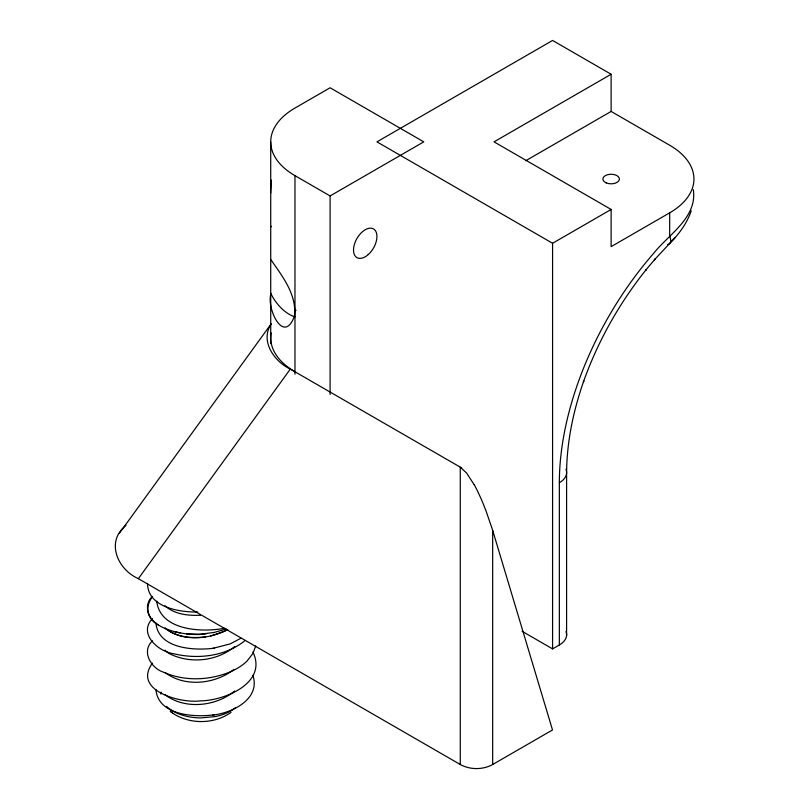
<?xml version="1.0" encoding="UTF-8"?>
<svg xmlns="http://www.w3.org/2000/svg" width="809" height="809" viewBox="0 0 809 809"><rect width="100%" height="100%" fill="white"/><g stroke="black" fill="none" stroke-linecap="round" stroke-linejoin="round"><path stroke-width="1.21" d="M270.722 343.653L270.722 191.511L271.44 180.104M485.562 509.589L492.357 529.339L552.507 729.971L492.671 764.515C482.821 769.935 470.11 769.935 460.27 764.515L460.27 467.208L466.591 473.002L474.165 484.722M492.671 764.515L492.671 530.38M270.722 294.173L270.722 293.323A33.118 19.123 60 0 0 295.164 316.825M270.803 259.547C282.199 276.061 296.852 294.496 294.527 315.884C283.858 345.392 266.849 308.967 270.722 294.456M160.961 694.112L161.072 692.14M147.511 583.38C147.663 607.185 179.082 612.312 197.76 612.019M155.945 622.96C158.058 648.818 194.382 650.851 214.284 648.161M155.945 689.612C158.149 715.469 194.362 717.502 214.284 714.812M255.705 645.916L252.995 653.419L246.796 661.327A54.688 33.038 -5.6 0 1 232.314 670.964C210.805 680.571 184.927 681.754 163.226 672.097C150.848 667.931 141.1 651.245 152.527 640.829M691.21 210.886C687.053 223.031 679.378 233.71 670.297 242.67M271.177 324.025C259.78 340.923 274.271 361.603 290.32 369.086L461.797 468.027M126.012 525.344C105.312 541.636 117.608 569.536 138.359 578.668L460.27 764.515M119.459 533.212L271.055 324.025M138.359 578.668L290.32 369.086M271.44 226.277L270.803 226.975M152.527 618.592C137.702 633.7 158.493 651.892 174.016 653.803C197.942 659.527 225.63 656.412 245.117 640.506M152.527 663.087C132.069 690.562 180.67 703.537 200.025 700.887C224.326 700.786 267.921 683.099 252.893 651.923M674.837 237.937L654.329 259.901L655.138 258.951L645.531 270.388L646.189 269.609C619.219 303.254 597.831 341.388 583.38 382.02L583.785 380.897C573.409 410.588 566.725 441.795 566.593 473.336L566.593 635.591M234.741 646.472C217.176 661.327 189.872 664.108 169.465 653.662A41.299 19.891 -0.8 0 1 165.006 650.183M233.953 669.427C215.123 684.242 184.553 687.549 165.026 672.431M234.741 690.967C216.013 706.51 184.826 709.938 165.026 694.668M172.408 713.012C189.559 724.571 214.173 724.439 231.04 712.385M240.93 638.23L230.211 643.893L212.615 648.454M294.972 175.654L330.102 195.94L423.774 141.858L330.102 87.776L294.972 108.052A82.801 47.802 0 0 0 294.972 175.654L294.972 374.213M611.129 111.43L611.129 74.256L494.036 141.858L611.129 209.46L611.129 246.644L669.68 212.838A82.801 47.802 0 0 0 669.68 145.236L611.129 111.43L525.769 160.718M294.972 310.868L296.074 310.231M611.129 74.256L552.577 40.45L376.943 141.858L552.577 243.266L611.129 209.46M522.038 631.253L552.577 648.889L559.343 644.985A24.836 14.34 0 0 0 565.946 631.516M226.469 628.957L213.627 632.598M210.653 636.046L224.7 631.202A41.32 26.282 -5.5 0 0 227.814 629.483C208.934 639.514 182.541 642.073 165.026 628.017C175.968 637.563 191.784 638.513 205.587 636.875M224.629 628.249C202.068 632.638 159.929 630.737 156.764 601.148M212.615 715.105C232.153 713.073 260.832 699.067 252.883 675.293M213.627 632.517L200.025 634.236L186.545 633.892M206.871 633.589C186.646 637.977 131.442 626.904 152.527 596.364C142.869 604.98 148.269 619.957 158.706 625.185M200.46 615.255C188.224 615.811 174.461 614.385 165.026 605.779M174.016 631.566L180.104 632.931M170.214 711.313L171.609 712.426M171.275 712.173L172.732 713.255M693.323 189.619C697.459 217.591 668.81 234.236 653.652 253.328A238.847 137.904 -60 0 0 559.343 482.73L559.343 644.985M669.68 212.838L669.68 236.127A24.836 8.484 44.9 0 1 667.546 244.47M552.577 243.266L552.577 648.889M330.102 195.94L330.102 394.499M270.722 141.858L270.722 193.199M235.53 707.612A40.875 23.603 0 0 1 215.578 716.552L200.46 717.937A40.875 23.603 0 0 1 166.543 706.358M474.266 484.672A125.071 72.213 60 0 1 485.451 509.599M294.972 371.715A82.801 47.802 0 0 1 271.167 332.974M565.946 469.26A24.836 14.34 0 0 1 559.343 482.73M368.257 254.572A16.564 9.556 -60 0 0 373.505 228.917A16.564 9.556 -60 0 0 353.917 246.29A16.564 9.556 -60 0 0 368.257 254.572M606.275 182.905A8.282 4.783 0 0 0 619.36 179.527A8.282 4.783 0 0 0 607.751 174.673A8.282 4.783 0 0 0 606.275 182.905"/></g></svg>
